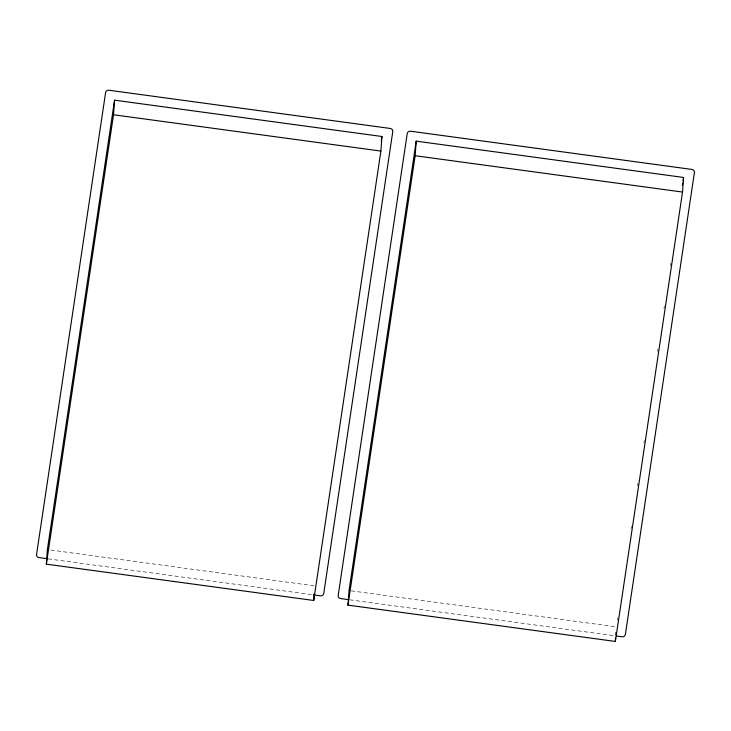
<?xml version="1.0" encoding="UTF-8"?>
<svg xmlns="http://www.w3.org/2000/svg" width="731" height="731" viewBox="0 0 731 731"><rect width="100%" height="100%" fill="white"/><g stroke="black" fill="none" stroke-linecap="round" stroke-linejoin="round"><path stroke-width="0.55" stroke-dasharray="3.65 2.74" d="M617.412 620.089L617.75 617.823M631.081 528.623L631.42 526.366M637.496 485.722L637.834 483.456M643.91 442.812L644.249 440.555M657.58 351.346L657.918 349.089M663.995 308.445L664.333 306.188M670.409 265.536L670.747 263.279M50.777 550.032L314.769 585.887M351.282 590.849L616.397 626.86M48.155 558.85L312.448 594.742M349.793 599.813L615.21 635.869"/><path stroke-width="1.1" d="M46.355 564.158L47.396 549.575L114.566 100.174L381.938 136.496L380.897 151.079L313.718 600.471L46.355 564.158L113.524 114.758L114.566 100.174M313.718 600.471L314.202 593.746M347.983 605.131L349.034 590.538L416.204 141.147L683.576 177.459L682.526 192.052L615.356 641.443L347.983 605.131L415.153 155.73L416.204 141.147M615.356 641.443L615.593 638.081M615.84 634.709L615.995 632.47M381.262 141.01L381.938 136.496M682.388 185.363L682.727 183.106M683.065 180.849L683.576 177.459M113.524 114.758L380.897 151.079M415.153 155.73L682.526 192.052M47.031 558.694L39.118 557.616A2.997 2.723 4.1 0 1 36.55 554.518L105.611 92.545A2.997 2.723 4.1 0 1 108.983 90.251L390.217 128.446A2.997 2.723 4.1 0 1 392.785 131.543L323.732 593.526A2.997 2.723 4.1 0 1 320.352 595.82L313.581 594.897M348.66 599.667L340.756 598.588A2.997 2.723 4.1 0 1 338.188 595.491L407.24 133.508A2.997 2.723 4.1 0 1 410.612 131.214L691.846 169.418A2.997 2.723 4.1 0 1 694.413 172.516L625.361 634.499A2.997 2.723 4.1 0 1 621.99 636.792L616.343 636.025"/></g></svg>
